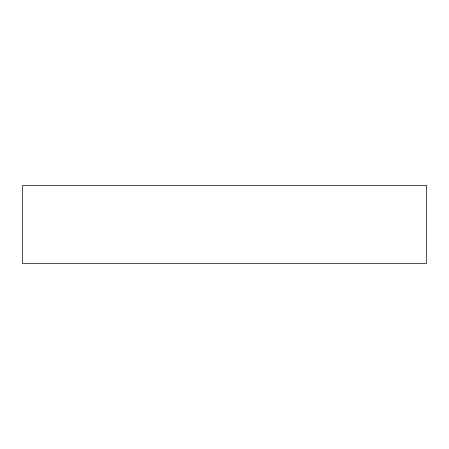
<?xml version="1.0" encoding="UTF-8"?>
<svg xmlns="http://www.w3.org/2000/svg" width="449" height="449" viewBox="0 0 449 449"><rect width="100%" height="100%" fill="white"/><g stroke="black" fill="none" stroke-linecap="round" stroke-linejoin="round"><path stroke-width="0.67" d="M426.55 185.645L22.45 185.645L22.45 263.355L426.55 263.355L426.55 185.645"/></g></svg>
